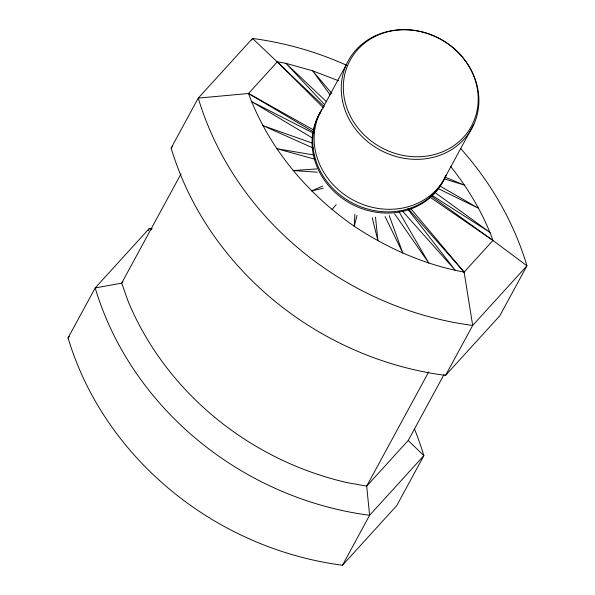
<?xml version="1.0" encoding="UTF-8"?>
<svg xmlns="http://www.w3.org/2000/svg" width="595" height="595" viewBox="0 0 595 595"><rect width="100%" height="100%" fill="white"/><g stroke="black" fill="none" stroke-linecap="round" stroke-linejoin="round"><path stroke-width="0.89" d="M354.873 214.207L354.218 226.234C387.479 248.308 424.785 264.797 464.13 272.123L492.957 240.432C483.252 213.516 468.272 188.682 450.556 166.295M357.022 215.442L354.218 226.234C307.087 193.598 268.427 147.553 248.517 93.497L277.344 61.806L285.972 63.36L312.635 70.812L338.592 80.756M414.425 428.891A307.206 275.165 28.5 0 1 423.856 455.651L396.731 505.616L342.482 565.25A307.206 275.165 28.5 0 1 68.068 337.901L95.193 287.943L149.442 228.309A307.206 275.165 28.5 0 1 152.179 228.681M460.679 148.542A307.206 275.165 28.5 0 1 526.932 265.809L499.807 315.767L445.558 375.408A307.206 275.165 28.5 0 1 171.144 148.058L198.269 98.101L252.518 38.459A307.206 275.165 28.5 0 1 346.93 65.391M148.125 230.726L149.442 228.309L151.732 229.834M251.64 40.073L252.518 38.459L324.26 106.646M181.021 173.844L121.67 283.146L128.148 301.345A288.002 257.97 28.5 0 0 346.892 482.575L366.684 486.13L408.222 440.471L444.101 374.404M319.21 114.59L346.335 64.632M473.821 124.4L446.696 174.357A70.433 63.085 28.5 0 1 354.241 200.656A70.433 63.085 28.5 0 1 321.709 109.703M428.69 371.942L366.684 486.13L369.607 515.292L342.482 565.25M445.558 375.408L472.683 325.443L526.932 265.809L492.957 240.432L430.564 195.621M332.025 209.529L336.235 204.643M171.144 148.058L172.394 146.69M68.068 337.901L69.31 336.532M122.912 281.785L121.67 283.146L95.193 287.943A307.206 275.165 28.5 0 0 369.607 515.292L423.856 455.651L408.222 440.471M322.564 186.123L311.572 190.906L323.308 188.303M313.87 130.097L248.517 93.497L198.269 98.101A307.206 275.165 28.5 0 0 472.683 325.443L464.13 272.123L410.937 208.778M316.86 168.906L293.097 170.557L317.195 172.171M314.22 155.079L276.787 148.698L315.841 159.475M444.48 178.902L464.695 185.231L444.993 177.102M312.546 143.209L262.819 125.575L313.476 148.192M437.853 188.444L478.663 208.354L439.519 185.781M313.602 133.28L251.343 101.433L312.754 138.211M248.517 93.497L314.019 132.216M431.851 195.249L490.139 232.504L434.566 192.192M429.226 196.662L492.957 240.432M326.484 101.7L285.972 63.36L324.692 104.772M277.344 61.806L323.583 107.97M402.465 211.039L455.502 270.576L407.627 209.001M408.497 208.949L464.13 272.123M331.824 93.445L312.635 70.812L330.121 94.85M394.574 213.769L428.839 263.124L398.769 211.329M385.077 216.543L402.889 253.172L389.227 215.628M372.202 217.74L377.929 240.834L375.519 217.108M445.365 176.462A70.433 63.085 28.5 0 1 352.18 204.427A70.433 63.085 28.5 0 1 320.601 111.897M446.027 175.242A70.433 63.085 28.5 0 1 354.218 203.899A70.433 63.085 28.5 0 1 319.865 113.065M436.864 37.373A70.433 63.085 28.5 0 1 456.439 146.251A70.433 63.085 28.5 0 1 344.468 108.335A70.433 63.085 28.5 0 1 418.657 31.208M419.542 31.394A70.433 63.085 28.5 0 1 436.038 36.987M348.611 112.396A69.02 61.821 28.5 0 0 464.524 136.121A69.02 61.821 28.5 0 0 419.178 31.2A69.02 61.821 28.5 0 0 348.611 112.396"/></g></svg>
